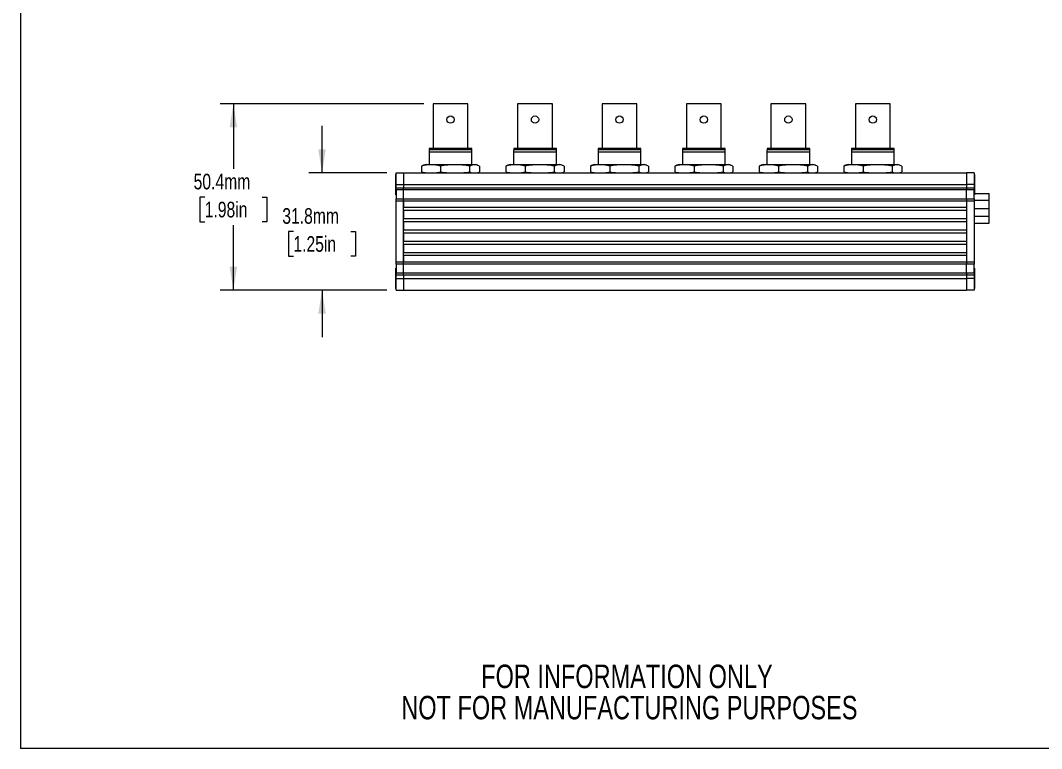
# Paper-space layout 'Sheet1' of a CAD drawing. Header units: millimetres. Extents: x 2 to 278, y 1 to 215.
# Drawn here: x 1.6 to 139.8, y 0.9 to 99.5 of the extents above; entities that cross this region are included whole.
import ezdxf

# ---------------------------------------------------------------- set-up
doc = ezdxf.new("R2010")
doc.units = ezdxf.units.MM
doc.styles.add('SLDTEXTSTYLE0', font='TXT', dxfattribs={"width": 0.75})
doc.dimstyles.new('SLDDIMSTYLE0', dxfattribs={"dimtxt": 2.116667, "dimasz": 3.175, "dimexe": 0, "dimexo": 0.0625, "dimgap": 0.529167, "dimtad": 0, "dimtih": 1, "dimtoh": 1, "dimdec": 1, "dimlfac": 2, "dimrnd": 1e-09, "dimzin": 12, "dimdsep": 46, "dimtxsty": 'SLDTEXTSTYLE0', "dimsah": 1, "dimcen": 0.09, "dimadec": 0, "dimazin": 3, "dimtfac": 1, "dimtdec": 1, "dimtofl": 0, "dimtmove": 0, "dimatfit": 3, "dimfxl": 1, "dimfrac": 2, "dimtolj": 1, "dimtzin": 12, "dimarcsym": 0})
doc.dimstyles.new('SLDDIMSTYLE1', dxfattribs={"dimtxt": 2.116667, "dimasz": 3.175, "dimexe": 0, "dimexo": 0.0625, "dimgap": 0.529167, "dimtad": 0, "dimtih": 1, "dimtoh": 1, "dimdec": 1, "dimlfac": 2, "dimrnd": 1e-09, "dimzin": 12, "dimdsep": 46, "dimtxsty": 'SLDTEXTSTYLE0', "dimsah": 1, "dimcen": 0.09, "dimadec": 0, "dimazin": 3, "dimtfac": 1, "dimtdec": 1, "dimtmove": 0, "dimatfit": 0, "dimfxl": 1, "dimfrac": 2, "dimtolj": 1, "dimtzin": 12, "dimarcsym": 0})

# ---------------------------------------------------------------- blocks, each defined once
blk = doc.blocks.new('SW_NOTE_2')
at = {"color": 0, "linetype": 'Continuous', "lineweight": 0, "char_height": 3.175, "attachment_point": 2, "style": 'SLDTEXTSTYLE0'}
for s, insert in [('FOR INFORMATION ONLY', (25.05, 4.09)), ('NOT FOR MANUFACTURING PURPOSES', (25.38, -0.14))]:
    blk.add_mtext(s, dxfattribs=dict(at, insert=insert))
blk = doc.blocks.new('_D_7')
at = {"color": 7, "linetype": 'Continuous', "lineweight": 18}
for p, q in [((42.4, 78.83), (42.4, 85.18)), ((51.15, 78.83), (40.62, 78.83)), ((38.52, 70.9), (37.88, 70.9)), ((37.88, 70.9), (37.88, 67.53)), ((46.28, 70.9), (46.92, 70.9)), ((46.92, 70.9), (46.92, 67.53)), ((37.88, 67.53), (38.52, 67.53)), ((46.92, 67.53), (46.28, 67.53)), ((51.15, 62.96), (40.62, 62.96)), ((42.4, 62.96), (42.4, 56.61))]:
    blk.add_line(p, q, dxfattribs=at)
for points in [[(42.4, 78.83), (42.91, 82.01), (41.89, 82.01)], [(42.4, 62.96), (41.89, 59.78), (42.91, 59.78)]]:
    blk.add_solid(points, dxfattribs=at)
at = {"color": 7, "linetype": 'Continuous', "lineweight": 18, "char_height": 2.117, "attachment_point": 1, "style": 'SLDTEXTSTYLE0'}
for s, insert in [('31.8mm', (37.02, 74.05)), ('1.25in', (38.52, 70.26))]:
    blk.add_mtext(s, dxfattribs=dict(at, insert=insert))
blk = doc.blocks.new('_D_8')
at = {"color": 7, "linetype": 'Continuous', "lineweight": 18}
for p, q in [((56.17, 88.15), (28.62, 88.15)), ((30.4, 88.15), (30.4, 79.35)), ((26.52, 75.56), (25.88, 75.56)), ((25.88, 75.56), (25.88, 72.19)), ((34.28, 75.56), (34.92, 75.56)), ((34.92, 75.56), (34.92, 72.19)), ((25.88, 72.19), (26.52, 72.19)), ((34.92, 72.19), (34.28, 72.19)), ((30.4, 62.96), (30.4, 71.76)), ((51.15, 62.96), (28.62, 62.96))]:
    blk.add_line(p, q, dxfattribs=at)
for points in [[(30.4, 88.15), (29.89, 84.98), (30.91, 84.98)], [(30.4, 62.96), (30.91, 66.13), (29.89, 66.13)]]:
    blk.add_solid(points, dxfattribs=at)
at = {"color": 7, "linetype": 'Continuous', "lineweight": 18, "char_height": 2.117, "attachment_point": 1, "style": 'SLDTEXTSTYLE0'}
for s, insert in [('50.4mm', (25.02, 78.71)), ('1.98in', (26.52, 74.92))]:
    blk.add_mtext(s, dxfattribs=dict(at, insert=insert))

psp = doc.layouts.new('Sheet1')

# ---------------------------------------------------------------- linework, layer by layer
at = {"color": 7, "linetype": 'Continuous', "lineweight": 18}
for p, q in [((1.579, 214.645), (1.579, 0.903)), ((62.152, 88.155), (57.44, 88.155)), ((57.44, 88.155), (57.44, 82.122)), ((62.152, 82.122), (62.152, 88.155)), ((73.582, 88.155), (68.87, 88.155)), ((68.87, 88.155), (68.87, 82.122)), ((73.582, 82.122), (73.582, 88.155)), ((85.012, 88.155), (80.3, 88.155)), ((80.3, 88.155), (80.3, 82.122)), ((85.012, 82.122), (85.012, 88.155)), ((96.442, 88.155), (91.73, 88.155)), ((91.73, 88.155), (91.73, 82.122)), ((96.442, 82.122), (96.442, 88.155)), ((107.872, 88.155), (103.16, 88.155)), ((103.16, 88.155), (103.16, 82.122)), ((107.872, 82.122), (107.872, 88.155)), ((119.302, 88.155), (114.59, 88.155)), ((114.59, 88.155), (114.59, 82.122)), ((119.302, 82.122), (119.302, 88.155)), ((56.907, 81.932), (56.898, 81.923)), ((62.693, 81.614), (56.898, 81.614)), ((56.898, 81.614), (56.898, 79.957)), ((56.907, 82.122), (56.907, 81.932)), ((62.685, 82.122), (56.907, 82.122)), ((62.685, 81.932), (56.907, 81.932)), ((62.685, 81.932), (62.685, 82.122)), ((62.693, 81.923), (62.685, 81.932)), ((62.693, 79.957), (62.693, 81.614)), ((68.337, 81.932), (68.328, 81.923)), ((74.123, 81.614), (68.328, 81.614)), ((68.328, 81.614), (68.328, 79.957)), ((68.337, 82.122), (68.337, 81.932)), ((74.115, 82.122), (68.337, 82.122)), ((74.115, 81.932), (68.337, 81.932)), ((74.115, 81.932), (74.115, 82.122)), ((74.123, 81.923), (74.115, 81.932)), ((74.123, 79.957), (74.123, 81.614)), ((79.767, 81.932), (79.758, 81.923)), ((85.553, 81.614), (79.758, 81.614)), ((79.758, 81.614), (79.758, 79.957)), ((79.767, 82.122), (79.767, 81.932)), ((85.545, 82.122), (79.767, 82.122)), ((85.545, 81.932), (79.767, 81.932)), ((85.545, 81.932), (85.545, 82.122)), ((85.553, 81.923), (85.545, 81.932)), ((85.553, 79.957), (85.553, 81.614)), ((91.197, 81.932), (91.188, 81.923)), ((96.983, 81.614), (91.188, 81.614)), ((91.188, 81.614), (91.188, 79.957)), ((91.197, 82.122), (91.197, 81.932)), ((96.975, 82.122), (91.197, 82.122)), ((96.975, 81.932), (91.197, 81.932)), ((96.975, 81.932), (96.975, 82.122)), ((96.983, 81.923), (96.975, 81.932)), ((96.983, 79.957), (96.983, 81.614)), ((102.627, 81.932), (102.618, 81.923)), ((108.413, 81.614), (102.618, 81.614)), ((102.618, 81.614), (102.618, 79.957)), ((102.627, 82.122), (102.627, 81.932)), ((108.405, 82.122), (102.627, 82.122)), ((108.405, 81.932), (102.627, 81.932)), ((108.405, 81.932), (108.405, 82.122)), ((108.413, 81.923), (108.405, 81.932)), ((108.413, 79.957), (108.413, 81.614)), ((114.057, 81.932), (114.048, 81.923)), ((119.843, 81.614), (114.048, 81.614)), ((114.048, 81.614), (114.048, 79.957)), ((114.057, 82.122), (114.057, 81.932)), ((119.835, 82.122), (114.057, 82.122)), ((119.835, 81.932), (114.057, 81.932)), ((119.835, 81.932), (119.835, 82.122)), ((119.843, 81.923), (119.835, 81.932)), ((119.843, 79.957), (119.843, 81.614)), ((52.42, 78.833), (53.446, 78.833)), ((52.42, 77.245), (52.42, 78.833)), ((53.446, 78.833), (129.646, 78.833)), ((53.446, 78.833), (53.446, 77.245)), ((55.859, 79.749), (55.859, 78.964)), ((56.472, 79.957), (62.923, 79.957)), ((58.44, 79.749), (58.44, 78.964)), ((62.377, 79.749), (62.377, 78.964)), ((62.923, 79.957), (63.12, 79.957)), ((63.733, 79.749), (63.733, 78.964)), ((67.296, 79.749), (67.296, 78.964)), ((67.902, 79.957), (74.55, 79.957)), ((69.905, 79.749), (69.905, 78.964)), ((73.836, 79.749), (73.836, 78.964)), ((75.156, 79.749), (75.156, 78.964)), ((78.726, 79.749), (78.726, 78.964)), ((79.332, 79.957), (85.98, 79.957)), ((81.335, 79.749), (81.335, 78.964)), ((85.266, 79.749), (85.266, 78.964)), ((86.586, 79.749), (86.586, 78.964)), ((90.156, 79.749), (90.156, 78.964)), ((90.762, 79.957), (97.41, 79.957)), ((92.765, 79.749), (92.765, 78.964)), ((96.696, 79.749), (96.696, 78.964)), ((98.016, 79.749), (98.016, 78.964)), ((101.586, 79.749), (101.586, 78.964)), ((102.192, 79.957), (108.84, 79.957)), ((104.195, 79.749), (104.195, 78.964)), ((108.126, 79.749), (108.126, 78.964)), ((109.446, 79.749), (109.446, 78.964)), ((113.016, 79.749), (113.016, 78.964)), ((113.622, 79.957), (120.27, 79.957)), ((115.625, 79.749), (115.625, 78.964)), ((119.556, 79.749), (119.556, 78.964)), ((120.876, 79.749), (120.876, 78.964)), ((129.646, 78.833), (129.646, 77.245)), ((130.672, 78.833), (129.646, 78.833)), ((130.672, 78.833), (130.672, 77.245)), ((52.42, 78.62), (52.401, 78.62)), ((52.401, 75.87), (52.401, 78.62)), ((130.691, 78.62), (130.672, 78.62)), ((130.691, 78.62), (130.691, 75.87)), ((52.42, 77.245), (53.446, 77.245)), ((52.42, 76.812), (52.42, 77.245)), ((52.42, 76.812), (53.446, 76.812)), ((52.42, 76.513), (52.42, 76.812)), ((53.446, 76.513), (52.42, 76.513)), ((52.42, 76.513), (52.42, 75.31)), ((53.446, 77.245), (129.646, 77.245)), ((53.446, 77.245), (53.446, 76.812)), ((53.446, 76.812), (129.646, 76.812)), ((53.446, 76.513), (53.446, 76.812)), ((129.646, 76.513), (53.446, 76.513)), ((53.446, 75.31), (53.446, 76.513)), ((129.646, 77.245), (129.646, 76.812)), ((130.672, 77.245), (129.646, 77.245)), ((129.646, 76.812), (129.646, 76.513)), ((129.646, 76.812), (130.672, 76.812)), ((129.646, 75.31), (129.646, 76.513)), ((130.672, 76.513), (129.646, 76.513)), ((130.672, 77.245), (130.672, 76.812)), ((130.672, 76.812), (130.672, 76.513)), ((130.672, 75.31), (130.672, 76.513)), ((130.691, 76.025), (132.706, 76.025)), ((132.706, 75.15), (132.706, 76.025)), ((52.401, 75.87), (52.42, 75.87)), ((52.42, 75.31), (53.446, 75.31)), ((52.42, 75.012), (52.42, 75.31)), ((53.446, 75.012), (52.42, 75.012)), ((52.42, 66.779), (52.42, 75.012)), ((53.446, 75.31), (129.646, 75.31)), ((53.446, 75.012), (53.446, 75.31)), ((129.646, 75.012), (53.446, 75.012)), ((53.446, 75.012), (53.446, 74.163)), ((53.446, 66.779), (53.446, 75.012)), ((129.646, 75.31), (129.646, 75.012)), ((129.646, 75.31), (130.672, 75.31)), ((129.646, 75.012), (129.646, 74.163)), ((130.672, 75.012), (129.646, 75.012)), ((129.646, 75.012), (129.646, 66.779)), ((130.672, 75.87), (130.691, 75.87)), ((130.672, 75.31), (130.672, 75.012)), ((130.672, 75.15), (132.706, 75.15)), ((130.672, 75.012), (130.672, 66.779)), ((132.706, 74.025), (132.706, 75.15)), ((53.446, 74.163), (129.646, 74.163)), ((129.646, 73.723), (53.446, 73.723)), ((53.446, 73.723), (53.446, 72.639)), ((129.646, 73.723), (129.646, 72.639)), ((130.672, 74.025), (132.706, 74.025)), ((132.706, 72.9), (132.706, 74.025)), ((53.446, 72.639), (129.646, 72.639)), ((129.646, 72.199), (53.446, 72.199)), ((53.446, 72.199), (53.446, 71.115)), ((129.646, 72.199), (129.646, 71.115)), ((132.706, 72.9), (130.672, 72.9)), ((130.672, 72.025), (132.706, 72.025)), ((132.706, 72.025), (132.706, 72.9)), ((53.446, 71.115), (129.646, 71.115)), ((129.646, 70.675), (53.446, 70.675)), ((53.446, 70.675), (53.446, 69.591)), ((129.646, 70.675), (129.646, 69.591)), ((53.446, 69.591), (129.646, 69.591)), ((129.646, 69.151), (53.446, 69.151)), ((53.446, 69.151), (53.446, 68.067)), ((129.646, 69.151), (129.646, 68.067)), ((53.446, 68.067), (129.646, 68.067)), ((52.42, 66.779), (53.446, 66.779)), ((52.42, 66.48), (52.42, 66.779)), ((53.446, 66.48), (52.42, 66.48)), ((52.42, 66.48), (52.42, 65.277)), ((129.646, 67.627), (53.446, 67.627)), ((53.446, 67.627), (53.446, 66.779)), ((53.446, 66.779), (129.646, 66.779)), ((53.446, 66.48), (53.446, 66.779)), ((129.646, 66.48), (53.446, 66.48)), ((53.446, 65.277), (53.446, 66.48)), ((129.646, 67.627), (129.646, 66.779)), ((129.646, 66.779), (129.646, 66.48)), ((129.646, 66.779), (130.672, 66.779)), ((129.646, 65.277), (129.646, 66.48)), ((130.672, 66.48), (129.646, 66.48)), ((130.672, 66.779), (130.672, 66.48)), ((130.672, 65.277), (130.672, 66.48)), ((52.42, 65.92), (52.401, 65.92)), ((52.401, 63.17), (52.401, 65.92)), ((52.42, 65.277), (53.446, 65.277)), ((52.42, 64.979), (52.42, 65.277)), ((53.446, 64.979), (52.42, 64.979)), ((52.42, 64.545), (52.42, 64.979)), ((53.446, 65.277), (129.646, 65.277)), ((53.446, 64.979), (53.446, 65.277)), ((129.646, 64.979), (53.446, 64.979)), ((53.446, 64.979), (53.446, 64.545)), ((129.646, 65.277), (129.646, 64.979)), ((129.646, 65.277), (130.672, 65.277)), ((129.646, 64.979), (129.646, 64.545)), ((130.672, 64.979), (129.646, 64.979)), ((130.691, 65.92), (130.672, 65.92)), ((130.672, 65.277), (130.672, 64.979)), ((130.672, 64.979), (130.672, 64.545)), ((130.691, 65.92), (130.691, 63.17)), ((52.42, 62.958), (52.42, 64.545)), ((52.42, 64.545), (53.446, 64.545)), ((53.446, 64.545), (129.646, 64.545)), ((53.446, 64.545), (53.446, 62.958)), ((129.646, 64.545), (129.646, 62.958)), ((130.672, 64.545), (129.646, 64.545)), ((130.672, 64.545), (130.672, 62.958)), ((52.401, 63.17), (52.42, 63.17)), ((52.42, 62.958), (53.446, 62.958)), ((53.446, 62.958), (129.646, 62.958)), ((130.672, 62.958), (129.646, 62.958)), ((130.672, 63.17), (130.691, 63.17)), ((277.989, 0.903), (1.579, 0.903))]:
    psp.add_line(p, q, dxfattribs=at)
at = {"color": 7, "linetype": 'Continuous', "lineweight": 18, "flags": 128}
for points in [[(56.114, 79.852), (56.027, 79.823), (55.859, 79.749)], [(55.859, 78.964), (56.027, 78.891), (56.114, 78.861)], [(67.556, 79.856), (67.46, 79.823), (67.296, 79.749)], [(67.296, 78.964), (67.46, 78.891), (67.556, 78.857)], [(67.556, 78.857), (67.599, 78.844), (67.637, 78.833)], [(74.815, 78.833), (74.853, 78.844), (74.896, 78.857)], [(78.986, 79.856), (78.89, 79.823), (78.726, 79.749)], [(78.726, 78.964), (78.89, 78.891), (78.986, 78.857)], [(78.986, 78.857), (79.029, 78.844), (79.067, 78.833)], [(86.245, 78.833), (86.283, 78.844), (86.326, 78.857)], [(90.416, 79.856), (90.32, 79.823), (90.156, 79.749)], [(90.156, 78.964), (90.32, 78.891), (90.416, 78.857)], [(90.416, 78.857), (90.459, 78.844), (90.497, 78.833)], [(97.675, 78.833), (97.713, 78.844), (97.756, 78.857)], [(101.846, 79.856), (101.75, 79.823), (101.586, 79.749)], [(101.586, 78.964), (101.75, 78.891), (101.846, 78.857)], [(101.846, 78.857), (101.889, 78.844), (101.927, 78.833)], [(109.105, 78.833), (109.143, 78.844), (109.186, 78.857)], [(113.276, 79.856), (113.18, 79.823), (113.016, 79.749)], [(113.016, 78.964), (113.18, 78.891), (113.276, 78.857)], [(113.276, 78.857), (113.319, 78.844), (113.357, 78.833)], [(120.535, 78.833), (120.573, 78.844), (120.616, 78.857)]]:
    psp.add_lwpolyline(points, dxfattribs=at)
at = {"color": 7, "linetype": 'Continuous', "lineweight": 18}
for centre in [(59.796, 86.034), (71.226, 86.034), (82.656, 86.034), (94.086, 86.034), (105.516, 86.034), (116.946, 86.034)]:
    psp.add_circle(centre, 0.495, dxfattribs=at)
for centre, radius, start, end in [((57.149, 74.86), 5.057, 75.21564, 104.78436), ((57.166, 83.942), 5.147, 255.29022, 263.06907), ((59.796, 67.907), 12.5, 105.42057, 107.13194), ((59.796, 90.807), 12.5, 252.86806, 253.31626), ((57.133, 83.942), 5.147, 276.93064, 284.70996), ((60.408, 68.279), 11.638, 80.26203, 99.73797), ((60.409, 90.438), 11.641, 260.26284, 265.45388), ((60.408, 90.438), 11.642, 274.54619, 279.73709), ((63.055, 78.45), 1.466, 62.44265, 117.55735), ((63.103, 80.398), 1.608, 243.16168, 256.85991), ((59.796, 67.907), 12.5, 72.86806, 74.57943), ((63.007, 80.398), 1.608, 283.14009, 296.83832), ((59.796, 90.807), 12.5, 286.68374, 287.13194), ((68.601, 74.749), 5.168, 75.37532, 104.62468), ((68.617, 84.051), 5.256, 255.44635, 263.14505), ((71.226, 67.907), 12.5, 105.42057, 107.07302), ((68.585, 84.051), 5.256, 276.8549, 284.55371), ((71.87, 68.319), 11.598, 80.24523, 99.75477), ((71.871, 90.398), 11.602, 260.24617, 265.446), ((71.87, 90.398), 11.602, 274.554, 279.75383), ((74.496, 78.521), 1.395, 61.74486, 118.25514), ((74.545, 80.329), 1.538, 242.52354, 256.51209), ((71.226, 67.907), 12.5, 72.92698, 74.57943), ((74.446, 80.329), 1.538, 283.48791, 297.47646), ((80.031, 74.749), 5.168, 75.37533, 104.62467), ((80.047, 84.051), 5.256, 255.44632, 263.14508), ((82.656, 67.907), 12.5, 105.42057, 107.07302), ((80.015, 84.051), 5.256, 276.85504, 284.55357), ((83.3, 68.319), 11.598, 80.24523, 99.75477), ((83.301, 90.398), 11.602, 260.24616, 265.44599), ((83.3, 90.398), 11.602, 274.55403, 279.75382), ((85.926, 78.521), 1.395, 61.74491, 118.25509), ((85.975, 80.329), 1.538, 242.52362, 256.5121), ((82.656, 67.907), 12.5, 72.92698, 74.57943), ((85.876, 80.329), 1.538, 283.48808, 297.47624), ((91.461, 74.749), 5.168, 75.37533, 104.62467), ((91.477, 84.051), 5.256, 255.44639, 263.14501), ((94.086, 67.907), 12.5, 105.42057, 107.07302), ((91.445, 84.051), 5.256, 276.85499, 284.55361), ((94.73, 68.319), 11.598, 80.24523, 99.75477), ((94.731, 90.398), 11.602, 260.24619, 265.44596), ((94.73, 90.398), 11.602, 274.55405, 279.7538), ((97.356, 78.521), 1.395, 61.74491, 118.25509), ((97.405, 80.329), 1.538, 242.52362, 256.5121), ((94.086, 67.907), 12.5, 72.92698, 74.57943), ((97.306, 80.329), 1.538, 283.48808, 297.47624), ((102.891, 74.749), 5.168, 75.37533, 104.62467), ((102.907, 84.051), 5.256, 255.4464, 263.14499), ((105.516, 67.907), 12.5, 105.42057, 107.07302), ((102.875, 84.051), 5.256, 276.85504, 284.55357), ((106.16, 68.319), 11.598, 80.24523, 99.75477), ((106.161, 90.398), 11.602, 260.2462, 265.44595), ((106.16, 90.398), 11.602, 274.55401, 279.75384), ((108.786, 78.521), 1.395, 61.74494, 118.25506), ((108.835, 80.329), 1.538, 242.52361, 256.51222), ((105.516, 67.907), 12.5, 72.92698, 74.57943), ((108.736, 80.329), 1.538, 283.48778, 297.47639), ((114.321, 74.749), 5.168, 75.37532, 104.62468), ((114.337, 84.051), 5.256, 255.44635, 263.14505), ((116.946, 67.907), 12.5, 105.42057, 107.07302), ((114.305, 84.051), 5.256, 276.8549, 284.55371), ((117.59, 68.319), 11.598, 80.24523, 99.75477), ((117.591, 90.398), 11.602, 260.24617, 265.446), ((117.59, 90.398), 11.602, 274.554, 279.75383), ((120.216, 78.521), 1.395, 61.74486, 118.25514), ((120.265, 80.329), 1.538, 242.52354, 256.51209), ((116.946, 67.907), 12.5, 72.92698, 74.57943), ((120.166, 80.329), 1.538, 283.48791, 297.47646)]:
    psp.add_arc(centre, radius, start, end, dxfattribs=at)
for points, knots in [([(56.898, 81.914), (56.898, 81.91), (56.898, 81.901), (56.898, 81.771), (56.898, 81.654), (56.898, 81.614)], [0, 0, 0, 0, 0.3367251, 0.773705, 1, 1, 1, 1]), ([(62.693, 81.614), (62.693, 81.692), (62.693, 81.81), (62.693, 81.891), (62.693, 81.929), (62.693, 81.917), (62.693, 81.914)], [0, 0, 0, 0, 0.4508258, 0.6835334, 0.9161588, 1, 1, 1, 1]), ([(68.328, 81.914), (68.328, 81.91), (68.328, 81.901), (68.328, 81.771), (68.328, 81.654), (68.328, 81.614)], [0, 0, 0, 0, 0.3367251, 0.773705, 1, 1, 1, 1]), ([(74.123, 81.614), (74.123, 81.692), (74.123, 81.81), (74.123, 81.891), (74.123, 81.929), (74.123, 81.917), (74.123, 81.914)], [0, 0, 0, 0, 0.4508258, 0.6835334, 0.9161588, 1, 1, 1, 1]), ([(79.758, 81.914), (79.758, 81.91), (79.758, 81.901), (79.758, 81.771), (79.758, 81.654), (79.758, 81.614)], [0, 0, 0, 0, 0.3367251, 0.773705, 1, 1, 1, 1]), ([(85.553, 81.614), (85.553, 81.692), (85.553, 81.81), (85.553, 81.891), (85.553, 81.929), (85.553, 81.917), (85.553, 81.914)], [0, 0, 0, 0, 0.4508258, 0.6835334, 0.9161588, 1, 1, 1, 1]), ([(91.188, 81.914), (91.188, 81.91), (91.188, 81.901), (91.188, 81.771), (91.188, 81.654), (91.188, 81.614)], [0, 0, 0, 0, 0.3367251, 0.773705, 1, 1, 1, 1]), ([(96.983, 81.614), (96.983, 81.692), (96.983, 81.81), (96.983, 81.891), (96.983, 81.929), (96.983, 81.917), (96.983, 81.914)], [0, 0, 0, 0, 0.4508258, 0.6835334, 0.9161588, 1, 1, 1, 1]), ([(102.618, 81.914), (102.618, 81.91), (102.618, 81.901), (102.618, 81.771), (102.618, 81.654), (102.618, 81.614)], [0, 0, 0, 0, 0.3367251, 0.773705, 1, 1, 1, 1]), ([(108.413, 81.614), (108.413, 81.692), (108.413, 81.81), (108.413, 81.891), (108.413, 81.929), (108.413, 81.917), (108.413, 81.914)], [0, 0, 0, 0, 0.4508258, 0.6835334, 0.9161588, 1, 1, 1, 1]), ([(114.048, 81.914), (114.048, 81.91), (114.048, 81.901), (114.048, 81.771), (114.048, 81.654), (114.048, 81.614)], [0, 0, 0, 0, 0.3367251, 0.773705, 1, 1, 1, 1]), ([(119.843, 81.614), (119.843, 81.692), (119.843, 81.81), (119.843, 81.891), (119.843, 81.929), (119.843, 81.917), (119.843, 81.914)], [0, 0, 0, 0, 0.4508258, 0.6835334, 0.9161588, 1, 1, 1, 1])]:
    psp.add_open_spline(points, degree=3, knots=knots, dxfattribs=at)

# ---------------------------------------------------------------- block references
at = {"color": 7, "linetype": 'Continuous', "lineweight": 0}
psp.add_blockref('SW_NOTE_2', (58.62, 8.178), dxfattribs=at)

# ---------------------------------------------------------------- dimensions: what is measured, and where the dimension line sits
at = {"color": 7, "linetype": 'Continuous', "lineweight": 18}
for base, p1, p2, dimstyle, picture, middle in [((30.401, 62.958), (57.44, 88.155), (52.42, 62.958), 'SLDDIMSTYLE0', '_D_8', (30.401, 75.556)), ((42.400572043, 62.95783676), (52.419822043, 78.83283676), (52.419822043, 62.95783676), 'SLDDIMSTYLE1', '_D_7', (42.400572043, 70.89533676))]:
    dim = psp.add_linear_dim(base=base, p1=p1, p2=p2, angle=90, dimstyle=dimstyle, dxfattribs=at)
    dim.commit()
    dim.dimension.update_dxf_attribs({"geometry": picture, "text_midpoint": middle, "dimtype": 160})

doc.saveas('drawing.dxf')
